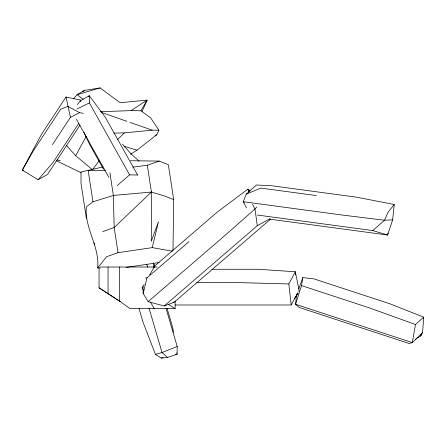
<?xml version="1.0" encoding="UTF-8"?>
<svg xmlns="http://www.w3.org/2000/svg" width="446" height="446" viewBox="0 0 446 446"><rect width="100%" height="100%" fill="white"/><g stroke="black" fill="none" stroke-linecap="round" stroke-linejoin="round"><path stroke-width="0.67" d="M172.987 250.401L173.695 199.635L168.348 164.73L159.267 161.09L147.319 165.237L151.423 192.064L151.283 241.347L158.425 221.813L152.242 247.63L118.017 252.665L106.588 256.729L97.691 267.912L100.406 268.001M166.079 308.504L177.207 346.497L177.073 354.213L167.596 357.452L161.212 358.077L155.425 354.38L142.949 321.99L139.052 308.682M154.188 267.182L154.249 264.55L154.823 266.524M417.489 338.09L420.846 335.927L422.574 332.565L423.7 317.156L389.982 303.821L314.101 278.923L302.834 277.624L298.725 288.952M420.846 335.927L420.979 334.612M269.395 219.114L387.63 235.025L392.647 219.845L394.242 204.491L356.566 197.177L271.67 185.748L256.355 185.012L246.287 194.133L243.243 201.715L246.482 207.864M422.574 332.565L412.327 342.612L409.105 343.504L299.104 307.417L295.57 304.306L301.513 285.613L302.834 277.624M423.427 318.522L423.7 317.156L415.477 324.526L412.327 342.612L295.57 304.306L296.378 296.384L297.359 293.284M387.987 233.029L387.63 235.025L372.789 230.582L257.286 215.033M270.36 219.348L174.174 302.249L164.189 305.967L148.133 301.669L143.199 293.513L147.007 277.819L189.026 241.604M142.09 111.444L147.124 100.094L120.197 102.736L100.06 87.923L84.461 90.393L77.108 94.647L73.467 98.811M130.572 154.277L136.911 150.185L156.763 134.72L158.893 130.21L150.636 117.8L140.897 110.77L131.113 110.597L100.239 111.734M175.15 304.986L291.205 304.986L288.841 283.951L295.302 271.759L258.295 269.272L211.889 269.272M99.096 160.828L92.495 169.759L75.692 155.704L86.295 136.175M291.205 304.986L297.878 292.832M143.528 290.201L142.151 287.826L144.22 284.258M149.745 274.747L154.232 267.015M140.897 110.77L147.124 100.094L131.113 110.597M80.787 101.242L80.169 100.027L66.008 97.011L41.45 134.369L22.3 170.099L38.139 179.738L47.56 174.458L80.057 125.019M52.477 144.615L70.423 117.309L79.656 112.654L83.324 113.34M78.708 123.486L53.297 162.143L38.139 179.738M88.587 96.721L89.323 95.689L105.362 117.382L137.658 175.1M294.421 298.296L298.079 293.278M77.426 104.537L80.325 100.824L89.323 95.689L89.39 102.931L129.602 174.86L137.585 175.01M394.242 204.491L388.087 212.229L384.53 220.24L372.789 230.582M256.695 207.039L254.978 209.012L222.727 237.378L148.133 301.669M117.56 139.598L124.367 132.886L152.209 130.154L158.893 130.21M173.695 199.635L164.613 195.995L151.423 192.064L114.17 227.532L102.742 231.597M117.287 185.547L129.602 174.86M153.234 267.271L217.458 211.917L248.009 189.076L249.933 191.011M164.189 305.967L257.292 225.721L269.975 218.735M82.822 91.664L84.461 90.393M151.423 192.064L113.373 195.432L92.963 201.787L86.346 206.888C84.322 228.073 99.798 246.538 97.691 267.912M415.254 339.534L416.374 338.815M142.151 287.826L143.328 287.085M154.991 135.612L156.763 134.72M76.991 108.997L89.39 102.931M246.287 194.133L260.882 188.1L316.426 195.577M177.207 346.497L162.043 352.535L155.425 354.38M100.06 87.923L77.108 94.647L83.129 99.241M161.212 358.077L163.141 357.536M102.92 166.955L81.005 171.978L81.016 183.39L86.357 218.295M175.2 354.581L177.073 354.213L176.85 352.847M126.257 267.371L159.138 262.532M145.669 278.009L147.007 277.819M132.88 167.116L147.319 165.237M392.647 219.845L384.53 220.24L341.842 214.989L243.243 201.715L244.157 202.763M113.97 133.125L124.367 132.886M105.379 170.244L88.191 170.612L92.963 201.787M100.439 267.015L157.014 267.015M196.803 282.602L238.61 282.602L288.841 283.951M175.116 301.005L175.116 308.632L130.054 308.632L119.623 301.184L99.057 287.826L99.057 267.712M130.5 160.738L159.267 161.09M172.803 302.221L174.174 302.249M152.242 247.63L172.24 251.148M57.043 159.963L60.361 160.705M99.057 287.826L119.623 301.184L120.944 301.535M124.044 146.232L136.911 150.185M301.513 285.613L369.439 307.902L415.477 324.526M101.504 112.442L126.859 121.295M130.109 122.433L152.209 130.154M23.593 170.573L22.3 170.099L33.244 150.982L60.667 109.253L67.803 106.388L79.656 112.654M56.179 160.593L81.094 172.786M168.638 304.546L175.116 308.632M167.596 357.452L162.043 352.535L149.042 308.147M139.13 161.173L130.678 153.53L122.427 144.047M249.832 191.105L248.009 189.076L248.706 192.282M66.448 145.418L75.692 155.704M150.43 302.093L154.232 308.632M76.433 119.299L108.958 177.469M103.483 169.173L89.39 143.963L83.904 132.033M93.844 242.78L94.847 244.603M252.531 204.196L254.978 209.012L257.292 225.721M80.169 100.027L80.642 101.326M146.812 264.484L147.715 267.104M167.133 308.537L172.708 327.576L173.488 332.354M70.423 117.309L66.008 97.011M153.396 262.822L154.126 266.836M109.922 172.892L113.373 195.432L114.17 227.532L118.017 252.665M295.759 275.02L295.302 271.759L298.892 289.03L298.892 291.533M142.804 286.683L143.199 293.513M119.623 267.015L119.623 301.184M108.06 267.015L108.06 293.847"/></g></svg>
